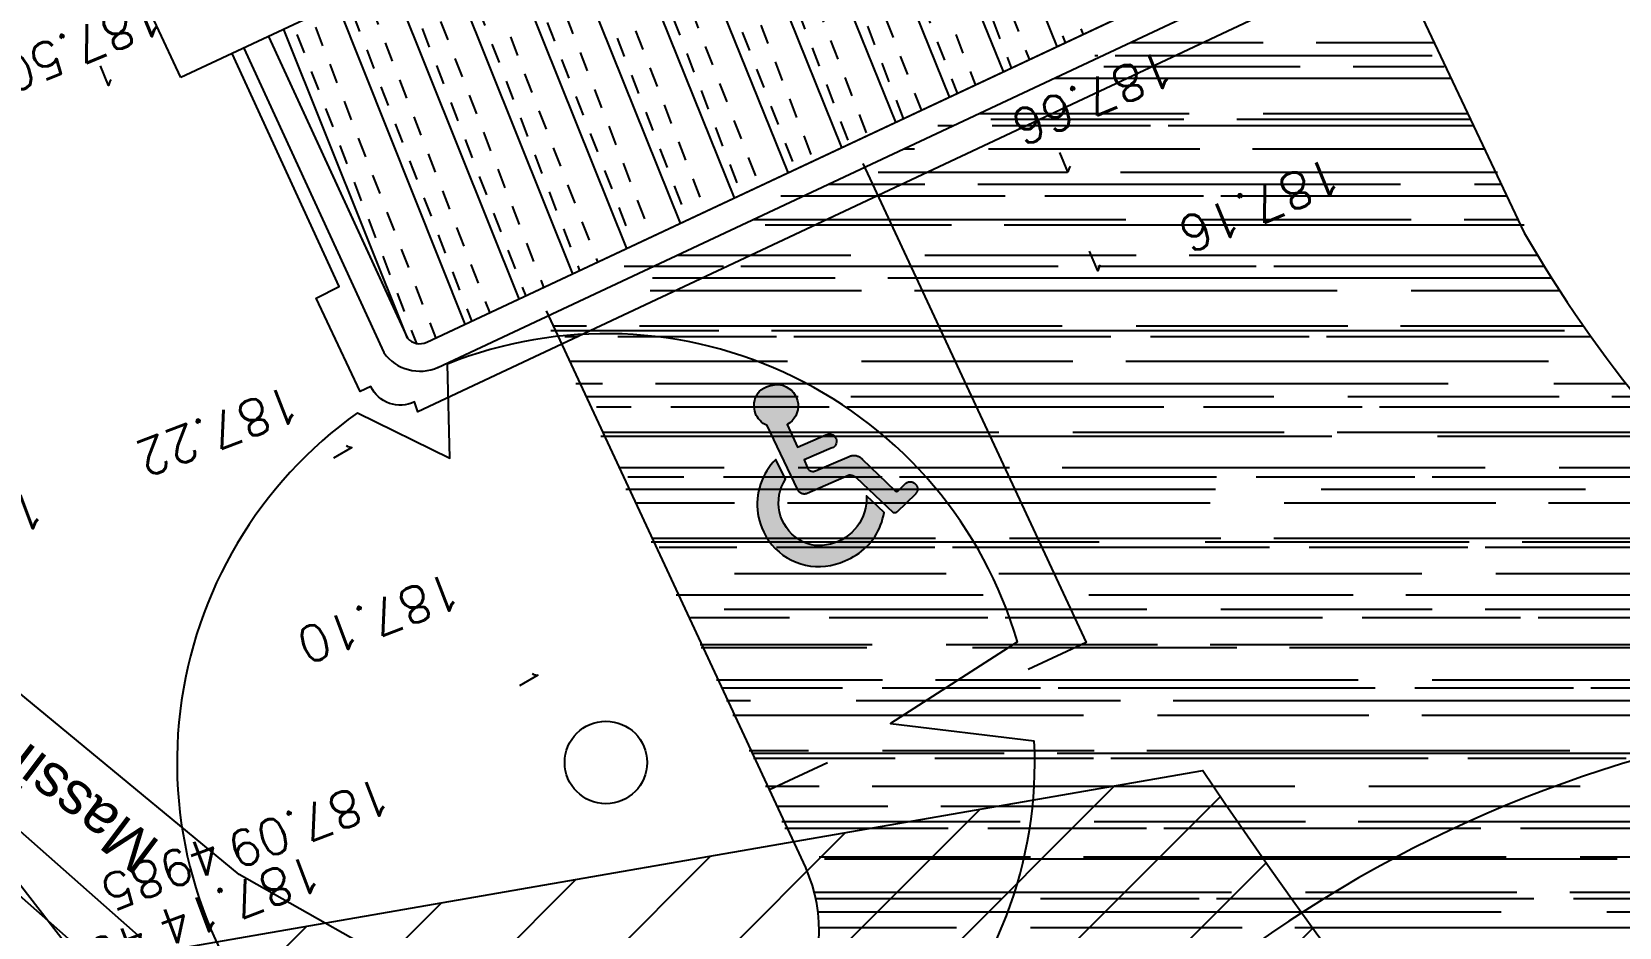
# Model space of a CAD drawing. Header units: centimetres. Extents: x 212517 to 243222, y -357108 to -330212.
# Drawn here: x 230645 to 232147, y -345544 to -344696 of the extents above; entities that cross this region are included whole.
import ezdxf
from ezdxf.enums import TextEntityAlignment as Align
from ezdxf.lldxf.tags import DXFTag

# ---------------------------------------------------------------- set-up
doc = ezdxf.new("R2010")
doc.units = ezdxf.units.CM
doc.layers.get('0').update_dxf_attribs({"color": 252})
for name, color, linetype in [('Fond topo - CLO_MUR', 252, 'Continuous'), ('Fond topo - ESPACE_BOISE', 252, 'Continuous'), ('Fond topo - VEG', 252, 'Continuous'), ('Fond topo - VEG_TXT', 252, 'Continuous'), ('Fond topo - Z', 252, 'Continuous'), ('Fond topo - Z_500', 252, 'Continuous'), ('prlm-VRD', 2, 'Continuous'), ('SA - arbre', 252, 'Continuous'), ('SA - bât D', 252, 'Continuous'), ('SA - bât E', 252, 'Continuous'), ('SA - béton balayé', 252, 'Continuous'), ('SA - EBC', 252, 'Continuous'), ('SA - ECL-réso', 252, 'Eclairage public'), ('SA - limite revêtement', 252, 'Continuous'), ('SA - marquage au sol', 252, 'Continuous'), ('SA - platelage bois', 252, 'Continuous')]:
    doc.layers.add(name, color=color, linetype=linetype)
for name, color, linetype, plot in [('Fond topo - N', 252, 'Continuous', False), ('Fond topo - NCACHE', 252, 'Continuous', False), ('Fond topo - ZCACHE', 252, 'Continuous', False)]:
    doc.layers.add(name, color=color, linetype=linetype, plot=plot)
doc.layers.add('Fond topo - P', color=252, linetype='Continuous', lineweight=50)
doc.layers.add('Fond topo - VOI', color=252, linetype='Continuous', lineweight=25)
doc.styles.add('2000_ARIAL', font='arial.ttf', dxfattribs={"height": 0.400000006})
doc.styles.add('Lignes', font='arial.ttf', dxfattribs={"height": 0.35})
doc.styles.add('SIMPLEX', font='simplex_.ttf', dxfattribs={"height": 1.25})
tags = doc.linetypes.add('CACHE2', pattern=[4.762499928474426, 3.174999952316284, -1.587499976158142]).pattern_tags.tags
tags[6:7] = [DXFTag(74, 4), DXFTag(75, 0), DXFTag(340, '0'), DXFTag(46, 0.0), DXFTag(50, 0.0), DXFTag(44, 0.0), DXFTag(45, 0.0)]
tags[4:5] = [DXFTag(74, 4), DXFTag(75, 0), DXFTag(340, '0'), DXFTag(46, 0.0), DXFTag(50, 0.0), DXFTag(44, 0.0), DXFTag(45, 0.0)]
tags = doc.linetypes.add('Eclairage public', pattern='A,5,-0.25,["ECL",Lignes,S=1,R=0,X=0,Y=-0.18],-1.25', length=6.5).pattern_tags.tags
tags[15:16] = [DXFTag(74, 4), DXFTag(75, 0), DXFTag(340, '0'), DXFTag(46, 0.0), DXFTag(50, 0.0), DXFTag(44, 0.0), DXFTag(45, 0.0)]
tags[4:5] = [DXFTag(74, 4), DXFTag(75, 0), DXFTag(340, '0'), DXFTag(46, 0.0), DXFTag(50, 0.0), DXFTag(44, 0.0), DXFTag(45, 0.0)]
tags = doc.linetypes.add('L1', pattern=[1.0000000298023224, 0.6000000238418579, -0.4000000059604645]).pattern_tags.tags
tags[6:7] = [DXFTag(74, 4), DXFTag(75, 0), DXFTag(340, '0'), DXFTag(46, 0.0), DXFTag(50, 0.0), DXFTag(44, 0.0), DXFTag(45, 0.0)]
tags[4:5] = [DXFTag(74, 4), DXFTag(75, 0), DXFTag(340, '0'), DXFTag(46, 0.0), DXFTag(50, 0.0), DXFTag(44, 0.0), DXFTag(45, 0.0)]
tags = doc.linetypes.add('L8', pattern=[0.22500000894069674, 0.1500000059604645, -0.07500000298023224]).pattern_tags.tags
tags[6:7] = [DXFTag(74, 4), DXFTag(75, 0), DXFTag(340, '0'), DXFTag(46, 0.0), DXFTag(50, 0.0), DXFTag(44, 0.0), DXFTag(45, 0.0)]
tags[4:5] = [DXFTag(74, 4), DXFTag(75, 0), DXFTag(340, '0'), DXFTag(46, 0.0), DXFTag(50, 0.0), DXFTag(44, 0.0), DXFTag(45, 0.0)]

# ---------------------------------------------------------------- blocks, each defined once
blk = doc.blocks.new('Sigle handicapé 0.25x0.30', base_point=(-18.47547557799999, -10.22615519200001))
for points in [[(-18.443091989, -10.149878586), (-18.441148644, -10.14983346700001), (-18.439225973, -10.15011976300001), (-18.437380083, -10.150729119), (-18.435664838, -10.151643756), (-18.43413028999999, -10.15283698200001), (-18.43282121799999, -10.15427397900001), (-18.43177582399999, -10.155912813), (-18.43102461199999, -10.15770566100001), (-18.430589503, -10.159600208), (-18.430483194, -10.161541168), (-18.430708788, -10.163471902), (-18.43125970099999, -10.16533606900001), (-18.432119857, -10.167079273), (-18.433264156, -10.16865064300001), (-18.434659207, -10.170004327), (-18.4362643, -10.171100823), (-18.438032597, -10.171908133), (-18.43991249899999, -10.17240270000001), (-18.44184914699999, -10.172570092), (-18.443786029, -10.172405424), (-18.490113219, -10.172405424), (-18.490113218, -10.18524517), (-18.490150943, -10.18604261200001), (-18.4901197, -10.18684033400001), (-18.490019724, -10.187632382), (-18.48985176, -10.18841284700001), (-18.489617062, -10.189175902), (-18.489317382, -10.189915853), (-18.488954955, -10.190627178), (-18.488532488, -10.19130456800001), (-18.488053132, -10.19194296800001), (-18.487520465, -10.192537613), (-18.48693846299999, -10.19308406500001), (-18.48631146899999, -10.193578247), (-18.485644163, -10.194016469), (-18.484941525, -10.194395461), (-18.484208797, -10.194712396), (-18.48345145, -10.194964907), (-18.482675136, -10.19515111), (-18.48188564699999, -10.195269615), (-18.48108887599999, -10.19531953900001), (-18.480290769, -10.195300508), (-18.42284319, -10.195164053), (-18.421700724, -10.19519628100001), (-18.420562364, -10.195298271), (-18.419432365, -10.19546964200001), (-18.41831495099999, -10.19570975400001), (-18.41721430099999, -10.196017708), (-18.41613453, -10.19639235400001), (-18.415079673, -10.19683229100001), (-18.414053676, -10.197335874), (-18.413060373, -10.19790122000001), (-18.412103479, -10.198526215), (-18.41118656999999, -10.199208524), (-18.410313076, -10.199945595), (-18.40948626, -10.20073467200001), (-18.408709216, -10.201572805), (-18.407984847, -10.20245686200001), (-18.407315862, -10.203383536), (-18.406704762, -10.20434936400001), (-18.40615383199999, -10.20535073400001), (-18.405665131, -10.206383903), (-18.40524048699999, -10.20744500800001), (-18.37754011099999, -10.273216346), (-18.37743287, -10.27345080000001), (-18.37731159, -10.273678309), (-18.377176719, -10.273898034), (-18.37702875499999, -10.27410916300001), (-18.37686824199999, -10.274310918), (-18.37669577499999, -10.27450255400001), (-18.376511989, -10.27468336300001), (-18.37631756299999, -10.274852678), (-18.37611321399999, -10.27500987400001), (-18.375899697, -10.275154372), (-18.37567779899999, -10.27528563700001), (-18.37544834, -10.27540318600001), (-18.375212166, -10.275506584), (-18.374970149, -10.27559544900001), (-18.37472318299999, -10.275669455), (-18.374472179, -10.275728328), (-18.37421806299999, -10.27577184900001), (-18.373961773, -10.27579986000001), (-18.373704255, -10.27581225600001), (-18.373446459, -10.27580899200001), (-18.357754127, -10.26980497000001), (-18.356908813, -10.269521115), (-18.35604289399999, -10.269308243), (-18.35516232, -10.26916781700001), (-18.354273141, -10.26910080100001), (-18.353381467, -10.269107656), (-18.35249342299999, -10.269188336), (-18.351615113, -10.26934228500001), (-18.350752569, -10.26956844600001), (-18.349911719, -10.26986526500001), (-18.34909833999999, -10.27023070200001), (-18.34831802, -10.270662247), (-18.347576121, -10.27115693500001), (-18.34687774099999, -10.27171136700001), (-18.34622767699999, -10.272321733), (-18.345630396, -10.27298384000001), (-18.345090002, -10.273693139), (-18.344610207, -10.274444755), (-18.34419431, -10.27523352600001), (-18.343845166, -10.276054031), (-18.343565175, -10.27690063300001), (-18.343449736, -10.277327618), (-18.34334620799999, -10.277757647), (-18.343254671, -10.27819038700001), (-18.34317519499999, -10.278625503), (-18.343107842, -10.27906266000001), (-18.34305266399999, -10.27950152000001), (-18.343009703, -10.279941744), (-18.342978993, -10.28038299100001), (-18.34296055799999, -10.28082492200001), (-18.342954411, -10.281267195), (-18.34296055799999, -10.281709467), (-18.342978993, -10.28215139800001), (-18.343009703, -10.28259264500001), (-18.343052663, -10.28303286900001), (-18.343107842, -10.283471729), (-18.343175194, -10.28390888600001), (-18.34325467, -10.284344003), (-18.34334620799999, -10.28477674200001), (-18.343449736, -10.28520677100001), (-18.343565175, -10.28563375600001), (-18.344242806, -10.28646005500001), (-18.344481745, -10.286744973), (-18.344726886, -10.28702457300001), (-18.344978111, -10.28729871900001), (-18.34523529999999, -10.287567278), (-18.34549832599999, -10.287830122), (-18.345767065, -10.288087124), (-18.346041385, -10.28833815900001), (-18.34632115499999, -10.288583105), (-18.346606239, -10.288821846), (-18.34689649999999, -10.289054265), (-18.347191798, -10.28928025100001), (-18.347491989, -10.289499694), (-18.34779692999999, -10.28971248800001), (-18.34810647299999, -10.28991853000001), (-18.34842046799999, -10.29011772200001), (-18.34873876299999, -10.29030996600001), (-18.34906120599999, -10.290495171), (-18.34938764, -10.29067324600001), (-18.349717909, -10.29084410600001), (-18.350051851, -10.29100766800001), (-18.387890921, -10.305671362), (-18.388175713, -10.30577204100001), (-18.38846601299999, -10.305855519), (-18.388760783, -10.305921497), (-18.38905897, -10.305969738), (-18.389359507, -10.306000072), (-18.38966131999999, -10.306012388), (-18.389963329, -10.306006643), (-18.390264455, -10.30598285800001), (-18.39056362099999, -10.305941117), (-18.39085975699999, -10.30588157000001), (-18.391151805, -10.30580443000001), (-18.39143872099999, -10.305709972), (-18.391719477, -10.305598535), (-18.391993072, -10.305470517), (-18.392258525, -10.305326374), (-18.392514889, -10.30516662400001), (-18.392761247, -10.304991837), (-18.392996717, -10.304802638), (-18.39322045799999, -10.30459970300001), (-18.39343167099999, -10.304383759), (-18.425418395, -10.23110920900001), (-18.425684779, -10.230531782), (-18.42597476299999, -10.229965838), (-18.42628785099999, -10.229412341), (-18.426623512, -10.22887223500001), (-18.42698117199999, -10.228346438), (-18.427360224, -10.227835848), (-18.427760021, -10.22734133200001), (-18.42817988299999, -10.22686373500001), (-18.428619093, -10.22640386900001), (-18.429076905, -10.225962517), (-18.42955253899999, -10.225540432), (-18.430045183, -10.225138332), (-18.430553999, -10.22475690200001), (-18.43107812099999, -10.22439679200001), (-18.431616656, -10.224058615), (-18.432168686, -10.22374294800001), (-18.43273326999999, -10.22345032700001), (-18.433309449, -10.223181252), (-18.433896239, -10.22293618), (-18.434492642, -10.22271553), (-18.50640605499999, -10.22316924200001), (-18.50734415099999, -10.223136209), (-18.508276277, -10.223025503), (-18.509196013, -10.22283788600001), (-18.510097025, -10.22257465200001), (-18.51097310699999, -10.222237612), (-18.511818224, -10.22182908900001), (-18.51262655599999, -10.221351896), (-18.51339253699999, -10.22080931900001), (-18.514110888, -10.220205097), (-18.51477666499999, -10.21954338900001), (-18.51538527899999, -10.218828754), (-18.51593254099999, -10.21806611400001), (-18.51641468, -10.21726072200001), (-18.516828376, -10.216418125), (-18.517170779, -10.215544126), (-18.517439532, -10.214644744), (-18.517632782, -10.21372617500001), (-18.5177492, -10.21279474500001), (-18.517787983, -10.21185687000001), (-18.51774886399999, -10.210919008), (-18.522616517, -10.09970416500001), (-18.524814959, -10.097115203), (-18.52674527599999, -10.09432061000001), (-18.52838836199999, -10.09134804600001), (-18.529727956, -10.08822693100001), (-18.53075079799999, -10.08498815600001), (-18.531446767, -10.081663776), (-18.531808972, -10.078286695), (-18.531833829, -10.07489033600001), (-18.531521093, -10.071508315), (-18.530873858, -10.06817410500001), (-18.52989853, -10.06492070600001), (-18.528604763, -10.061780317), (-18.527005362, -10.058784022), (-18.525116156, -10.055961475), (-18.522955844, -10.053340612), (-18.520545807, -10.050947373), (-18.51790989799999, -10.048805445), (-18.515074206, -10.046936027), (-18.512066798, -10.045357622), (-18.508917437, -10.04408585200001), (-18.50805578, -10.04393007600001), (-18.50719134199999, -10.04379055000001), (-18.506324431, -10.043667322), (-18.505455354, -10.04356043700001), (-18.504584419, -10.043469931), (-18.50371193499999, -10.043395836), (-18.50283821, -10.04333818000001), (-18.50196355399999, -10.043296983), (-18.501088278, -10.043272258), (-18.500212692, -10.04326401600001), (-18.49933710599999, -10.043272258), (-18.49846183, -10.043296983), (-18.497587174, -10.04333818000001), (-18.49671344899999, -10.043395836), (-18.49584096499999, -10.043469931), (-18.49497003, -10.04356043700001), (-18.49410095299999, -10.043667322), (-18.493234042, -10.04379055000001), (-18.492369604, -10.04393007600001), (-18.491507947, -10.04408585100001), (-18.486757852, -10.04508852500001), (-18.48220303999999, -10.046768535), (-18.477939543, -10.049090464), (-18.47405725399999, -10.052005353), (-18.470638026, -10.05545174800001), (-18.46775395, -10.059356983), (-18.46546583399999, -10.06363872), (-18.463821921, -10.06820668500001), (-18.46285687099999, -10.07296456600001), (-18.46259102999999, -10.077812048), (-18.463030004, -10.082646927), (-18.464164538, -10.087367265), (-18.46597071, -10.091873537), (-18.468410441, -10.096070735), (-18.47143229, -10.099870364), (-18.47497254499999, -10.103192314), (-18.478956563, -10.10596654300001), (-18.483300346, -10.108134562), (-18.487912309, -10.10965065800001), (-18.492695214, -10.11048286800001), (-18.491723812, -10.149878586)], [(-18.52814955899999, -10.303010461), (-18.52237737399999, -10.305800385), (-18.516389383, -10.30809075000001), (-18.51022873, -10.30986505200001), (-18.50393980099999, -10.311110509), (-18.49756790599999, -10.31181814700001), (-18.49115895399999, -10.311982868), (-18.48475912, -10.31160348500001), (-18.478414515, -10.310682732), (-18.47217085099999, -10.30922724200001), (-18.46607311099999, -10.30724750100001), (-18.46016522999999, -10.30475777400001), (-18.454489773, -10.301775999), (-18.44908763, -10.298323659), (-18.44399772399999, -10.29442562700001), (-18.439256725, -10.290109989), (-18.434898794, -10.28540783700001), (-18.430955327, -10.28035305100001), (-18.42745473599999, -10.274982049), (-18.42442224399999, -10.269333528), (-18.42187969799999, -10.263448185), (-18.406884967, -10.298394422), (-18.409740721, -10.30265889500001), (-18.412815131, -10.30676852400001), (-18.41609981999999, -10.31071210900001), (-18.419585836, -10.314478904), (-18.42326367899999, -10.31805864200001), (-18.427123325, -10.32144156700001), (-18.43115425599999, -10.32461845900001), (-18.43534548499999, -10.327580662), (-18.43968559099999, -10.330320101), (-18.444162746, -10.332829312), (-18.44876474699999, -10.335101455), (-18.453479053, -10.33713033800001), (-18.458292816, -10.33891043200001), (-18.46319291699999, -10.34043688600001), (-18.468166002, -10.341705539), (-18.473198516, -10.34271293500001), (-18.478276746, -10.34345632600001), (-18.483386851, -10.34393368900001), (-18.488514905, -10.34414372100001), (-18.493646932, -10.344085851), (-18.501546936, -10.34403281900001), (-18.509416224, -10.34333482700001), (-18.517202228, -10.34199653600001), (-18.524852937, -10.340026886), (-18.532317246, -10.337439034), (-18.53954529199999, -10.33425026800001), (-18.54648879099999, -10.330481887), (-18.553101362, -10.326159066), (-18.559338832, -10.32131068000001), (-18.565159535, -10.31596911700001), (-18.57052458899999, -10.31017005800001), (-18.57539815399999, -10.30395224200001), (-18.579747675, -10.297357203), (-18.583544098, -10.290428996), (-18.586762063, -10.283213902), (-18.58938007299999, -10.275760117), (-18.591380639, -10.268117434), (-18.592750399, -10.260336904), (-18.59348020299999, -10.252470503), (-18.593565174, -10.24457077800001), (-18.59326817399999, -10.23875270800001), (-18.59263092299999, -10.23296202100001), (-18.591655608, -10.22721859900001), (-18.590345578, -10.22154215900001), (-18.58870533099999, -10.215952192), (-18.586740498, -10.210467889), (-18.58445782499999, -10.20510808100001), (-18.581865149, -10.19989116800001), (-18.57897137299999, -10.194835063), (-18.57578643, -10.189957124), (-18.572321256, -10.1852741), (-18.568587749, -10.18080206800001), (-18.56459872599999, -10.176556383), (-18.56036788399999, -10.172551622), (-18.55590974699999, -10.16880153300001), (-18.55123962299999, -10.165318993), (-18.546373545, -10.162115959), (-18.54132822099999, -10.159203426), (-18.536120972, -10.15659139500001), (-18.530769677, -10.154288835), (-18.529071458, -10.188862199), (-18.534467411, -10.19290722800001), (-18.539439489, -10.19746321400001), (-18.54393950599999, -10.20248600400001), (-18.54792385, -10.20792692000001), (-18.55135390899999, -10.21373323200001), (-18.554196439, -10.21984867100001), (-18.556423894, -10.22621396800001), (-18.558014687, -10.23276743700001), (-18.5589534, -10.23944556400001), (-18.559230936, -10.24618363100001), (-18.558844605, -10.252916336), (-18.557798152, -10.25957843), (-18.556101718, -10.26610535), (-18.553771744, -10.27243384000001), (-18.55083081, -10.27850256900001), (-18.547307418, -10.284252724), (-18.543235714, -10.289628576), (-18.538655158, -10.294578028), (-18.53361014199999, -10.299053113)]]:
    blk.add_hatch(color=250).paths.add_polyline_path(points)
at = {"flags": 128}
blk.add_lwpolyline([(-18.441148644, -10.14983346700001), (-18.439225973, -10.15011976300001), (-18.437380083, -10.150729119), (-18.435664838, -10.151643756), (-18.43413028999999, -10.15283698200001), (-18.43282121799999, -10.15427397900001), (-18.43177582399999, -10.155912813), (-18.43102461199999, -10.15770566100001), (-18.430589503, -10.159600208), (-18.430483194, -10.161541168), (-18.430708788, -10.163471902), (-18.43125970099999, -10.16533606900001), (-18.432119857, -10.167079273), (-18.433264156, -10.16865064300001), (-18.434659207, -10.170004327), (-18.4362643, -10.171100823), (-18.438032597, -10.171908133), (-18.43991249899999, -10.17240270000001), (-18.44184914699999, -10.172570092), (-18.443786029, -10.172405424), (-18.490113219, -10.172405424), (-18.490113218, -10.18524517), (-18.490150943, -10.18604261200001), (-18.4901197, -10.18684033400001), (-18.490019724, -10.187632382), (-18.48985176, -10.18841284700001), (-18.489617062, -10.189175902), (-18.489317382, -10.189915853), (-18.488954955, -10.190627178), (-18.488532488, -10.19130456800001), (-18.488053132, -10.19194296800001), (-18.487520465, -10.192537613), (-18.48693846299999, -10.19308406500001), (-18.48631146899999, -10.193578247), (-18.485644163, -10.194016469), (-18.484941525, -10.194395461), (-18.484208797, -10.194712396), (-18.48345145, -10.194964907), (-18.482675136, -10.19515111), (-18.48188564699999, -10.195269615), (-18.48108887599999, -10.19531953900001), (-18.480290769, -10.195300508), (-18.42284319, -10.195164053), (-18.421700724, -10.19519628100001), (-18.420562364, -10.195298271), (-18.419432365, -10.19546964200001), (-18.41831495099999, -10.19570975400001), (-18.41721430099999, -10.196017708), (-18.41613453, -10.19639235400001), (-18.415079673, -10.19683229100001), (-18.414053676, -10.197335874), (-18.413060373, -10.19790122000001), (-18.412103479, -10.198526215), (-18.41118656999999, -10.199208524), (-18.410313076, -10.199945595), (-18.40948626, -10.20073467200001), (-18.408709216, -10.201572805), (-18.407984847, -10.20245686200001), (-18.407315862, -10.203383536), (-18.406704762, -10.20434936400001), (-18.40615383199999, -10.20535073400001), (-18.405665131, -10.206383903), (-18.40524048699999, -10.20744500800001), (-18.37754011099999, -10.273216346), (-18.37743287, -10.27345080000001), (-18.37731159, -10.273678309), (-18.377176719, -10.273898034), (-18.37702875499999, -10.27410916300001), (-18.37686824199999, -10.274310918), (-18.37669577499999, -10.27450255400001), (-18.376511989, -10.27468336300001), (-18.37631756299999, -10.274852678), (-18.37611321399999, -10.27500987400001), (-18.375899697, -10.275154372), (-18.37567779899999, -10.27528563700001), (-18.37544834, -10.27540318600001), (-18.375212166, -10.275506584), (-18.374970149, -10.27559544900001), (-18.37472318299999, -10.275669455), (-18.374472179, -10.275728328), (-18.37421806299999, -10.27577184900001), (-18.373961773, -10.27579986000001), (-18.373704255, -10.27581225600001), (-18.373446459, -10.27580899200001), (-18.357754127, -10.26980497000001), (-18.356908813, -10.269521115), (-18.35604289399999, -10.269308243), (-18.35516232, -10.26916781700001), (-18.354273141, -10.26910080100001), (-18.353381467, -10.269107656), (-18.35249342299999, -10.269188336), (-18.351615113, -10.26934228500001), (-18.350752569, -10.26956844600001), (-18.349911719, -10.26986526500001), (-18.34909833999999, -10.27023070200001), (-18.34831802, -10.270662247), (-18.347576121, -10.27115693500001), (-18.34687774099999, -10.27171136700001), (-18.34622767699999, -10.272321733), (-18.345630396, -10.27298384000001), (-18.345090002, -10.273693139), (-18.344610207, -10.274444755), (-18.34419431, -10.27523352600001), (-18.343845166, -10.276054031), (-18.343565175, -10.27690063300001), (-18.343449736, -10.277327618), (-18.34334620799999, -10.277757647), (-18.343254671, -10.27819038700001), (-18.34317519499999, -10.278625503), (-18.343107842, -10.27906266000001), (-18.34305266399999, -10.27950152000001), (-18.343009703, -10.279941744), (-18.342978993, -10.28038299100001), (-18.34296055799999, -10.28082492200001), (-18.342954411, -10.281267195), (-18.34296055799999, -10.281709467), (-18.342978993, -10.28215139800001), (-18.343009703, -10.28259264500001), (-18.343052663, -10.28303286900001), (-18.343107842, -10.283471729), (-18.343175194, -10.28390888600001), (-18.34325467, -10.284344003), (-18.34334620799999, -10.28477674200001), (-18.343449736, -10.28520677100001), (-18.343565175, -10.28563375600001), (-18.344242806, -10.28646005500001), (-18.344481745, -10.286744973), (-18.344726886, -10.28702457300001), (-18.344978111, -10.28729871900001), (-18.34523529999999, -10.287567278), (-18.34549832599999, -10.287830122), (-18.345767065, -10.288087124), (-18.346041385, -10.28833815900001), (-18.34632115499999, -10.288583105), (-18.346606239, -10.288821846), (-18.34689649999999, -10.289054265), (-18.347191798, -10.28928025100001), (-18.347491989, -10.289499694), (-18.34779692999999, -10.28971248800001), (-18.34810647299999, -10.28991853000001), (-18.34842046799999, -10.29011772200001), (-18.34873876299999, -10.29030996600001), (-18.34906120599999, -10.290495171), (-18.34938764, -10.29067324600001), (-18.349717909, -10.29084410600001), (-18.350051851, -10.29100766800001), (-18.387890921, -10.305671362), (-18.388175713, -10.30577204100001), (-18.38846601299999, -10.305855519), (-18.388760783, -10.305921497), (-18.38905897, -10.305969738), (-18.389359507, -10.306000072), (-18.38966131999999, -10.306012388), (-18.389963329, -10.306006643), (-18.390264455, -10.30598285800001), (-18.39056362099999, -10.305941117), (-18.39085975699999, -10.30588157000001), (-18.391151805, -10.30580443000001), (-18.39143872099999, -10.305709972), (-18.391719477, -10.305598535), (-18.391993072, -10.305470517), (-18.392258525, -10.305326374), (-18.392514889, -10.30516662400001), (-18.392761247, -10.304991837), (-18.392996717, -10.304802638), (-18.39322045799999, -10.30459970300001), (-18.39343167099999, -10.304383759), (-18.425418395, -10.23110920900001), (-18.425684779, -10.230531782), (-18.42597476299999, -10.229965838), (-18.42628785099999, -10.229412341), (-18.426623512, -10.22887223500001), (-18.42698117199999, -10.228346438), (-18.427360224, -10.227835848), (-18.427760021, -10.22734133200001), (-18.42817988299999, -10.22686373500001), (-18.428619093, -10.22640386900001), (-18.429076905, -10.225962517), (-18.42955253899999, -10.225540432), (-18.430045183, -10.225138332), (-18.430553999, -10.22475690200001), (-18.43107812099999, -10.22439679200001), (-18.431616656, -10.224058615), (-18.432168686, -10.22374294800001), (-18.43273326999999, -10.22345032700001), (-18.433309449, -10.223181252), (-18.433896239, -10.22293618), (-18.434492642, -10.22271553), (-18.50640605499999, -10.22316924200001), (-18.50734415099999, -10.223136209), (-18.508276277, -10.223025503), (-18.509196013, -10.22283788600001), (-18.510097025, -10.22257465200001), (-18.51097310699999, -10.222237612), (-18.511818224, -10.22182908900001), (-18.51262655599999, -10.221351896), (-18.51339253699999, -10.22080931900001), (-18.514110888, -10.220205097), (-18.51477666499999, -10.21954338900001), (-18.51538527899999, -10.218828754), (-18.51593254099999, -10.21806611400001), (-18.51641468, -10.21726072200001), (-18.516828376, -10.216418125), (-18.517170779, -10.215544126), (-18.517439532, -10.214644744), (-18.517632782, -10.21372617500001), (-18.5177492, -10.21279474500001), (-18.517787983, -10.21185687000001), (-18.51774886399999, -10.210919008), (-18.522616517, -10.09970416500001), (-18.524814959, -10.097115203), (-18.52674527599999, -10.09432061000001), (-18.52838836199999, -10.09134804600001), (-18.529727956, -10.08822693100001), (-18.53075079799999, -10.08498815600001), (-18.531446767, -10.081663776), (-18.531808972, -10.078286695), (-18.531833829, -10.07489033600001), (-18.531521093, -10.071508315), (-18.530873858, -10.06817410500001), (-18.52989853, -10.06492070600001), (-18.528604763, -10.061780317), (-18.527005362, -10.058784022), (-18.525116156, -10.055961475), (-18.522955844, -10.053340612), (-18.520545807, -10.050947373), (-18.51790989799999, -10.048805445), (-18.515074206, -10.046936027), (-18.512066798, -10.045357622), (-18.508917437, -10.04408585200001), (-18.50805578, -10.04393007600001), (-18.50719134199999, -10.04379055000001), (-18.506324431, -10.043667322), (-18.505455354, -10.04356043700001), (-18.504584419, -10.043469931), (-18.50371193499999, -10.043395836), (-18.50283821, -10.04333818000001), (-18.50196355399999, -10.043296983), (-18.501088278, -10.043272258), (-18.500212692, -10.04326401600001), (-18.49933710599999, -10.043272258), (-18.49846183, -10.043296983), (-18.497587174, -10.04333818000001), (-18.49671344899999, -10.043395836), (-18.49584096499999, -10.043469931), (-18.49497003, -10.04356043700001), (-18.49410095299999, -10.043667322), (-18.493234042, -10.04379055000001), (-18.492369604, -10.04393007600001), (-18.491507947, -10.04408585100001), (-18.486757852, -10.04508852500001), (-18.48220303999999, -10.046768535), (-18.477939543, -10.049090464), (-18.47405725399999, -10.052005353), (-18.470638026, -10.05545174800001), (-18.46775395, -10.059356983), (-18.46546583399999, -10.06363872), (-18.463821921, -10.06820668500001), (-18.46285687099999, -10.07296456600001), (-18.46259102999999, -10.077812048), (-18.463030004, -10.082646927), (-18.464164538, -10.087367265), (-18.46597071, -10.091873537), (-18.468410441, -10.096070735), (-18.47143229, -10.099870364), (-18.47497254499999, -10.103192314), (-18.478956563, -10.10596654300001), (-18.483300346, -10.108134562), (-18.487912309, -10.10965065800001), (-18.492695214, -10.11048286800001), (-18.491723812, -10.149878586), (-18.443091989, -10.149878586)], close=True, dxfattribs=at)
at = {"elevation": 1e-09, "flags": 128}
blk.add_lwpolyline([(-18.53361014199999, -10.299053113), (-18.538655158, -10.294578028), (-18.543235714, -10.289628576), (-18.547307418, -10.284252724), (-18.55083081, -10.27850256900001), (-18.553771744, -10.27243384000001), (-18.556101718, -10.26610535), (-18.557798152, -10.25957843), (-18.558844605, -10.252916336), (-18.559230936, -10.24618363100001), (-18.5589534, -10.23944556400001), (-18.558014687, -10.23276743700001), (-18.556423894, -10.22621396800001), (-18.554196439, -10.21984867100001), (-18.55135390899999, -10.21373323200001), (-18.54792385, -10.20792692000001), (-18.54393950599999, -10.20248600400001), (-18.539439489, -10.19746321400001), (-18.534467411, -10.19290722800001), (-18.529071458, -10.188862199), (-18.530769677, -10.154288835), (-18.536120972, -10.15659139500001), (-18.54132822099999, -10.159203426), (-18.546373545, -10.162115959), (-18.55123962299999, -10.165318993), (-18.55590974699999, -10.16880153300001), (-18.56036788399999, -10.172551622), (-18.56459872599999, -10.176556383), (-18.568587749, -10.18080206800001), (-18.572321256, -10.1852741), (-18.57578643, -10.189957124), (-18.57897137299999, -10.194835063), (-18.581865149, -10.19989116800001), (-18.58445782499999, -10.20510808100001), (-18.586740498, -10.210467889), (-18.58870533099999, -10.215952192), (-18.590345578, -10.22154215900001), (-18.591655608, -10.22721859900001), (-18.59263092299999, -10.23296202100001), (-18.59326817399999, -10.23875270800001), (-18.593565174, -10.24457077800001), (-18.59348020299999, -10.252470503), (-18.592750399, -10.260336904), (-18.591380639, -10.268117434), (-18.58938007299999, -10.275760117), (-18.586762063, -10.283213902), (-18.583544098, -10.290428996), (-18.579747675, -10.297357203), (-18.57539815399999, -10.30395224200001), (-18.57052458899999, -10.31017005800001), (-18.565159535, -10.31596911700001), (-18.559338832, -10.32131068000001), (-18.553101362, -10.326159066), (-18.54648879099999, -10.330481887), (-18.53954529199999, -10.33425026800001), (-18.532317246, -10.337439034), (-18.524852937, -10.340026886), (-18.517202228, -10.34199653600001), (-18.509416224, -10.34333482700001), (-18.501546936, -10.34403281900001), (-18.493646932, -10.344085851), (-18.488514905, -10.34414372100001), (-18.483386851, -10.34393368900001), (-18.478276746, -10.34345632600001), (-18.473198516, -10.34271293500001), (-18.468166002, -10.341705539), (-18.46319291699999, -10.34043688600001), (-18.458292816, -10.33891043200001), (-18.453479053, -10.33713033800001), (-18.44876474699999, -10.335101455), (-18.444162746, -10.332829312), (-18.43968559099999, -10.330320101), (-18.43534548499999, -10.327580662), (-18.43115425599999, -10.32461845900001), (-18.427123325, -10.32144156700001), (-18.42326367899999, -10.31805864200001), (-18.419585836, -10.314478904), (-18.41609981999999, -10.31071210900001), (-18.412815131, -10.30676852400001), (-18.409740721, -10.30265889500001), (-18.406884967, -10.298394422), (-18.42187969799999, -10.263448185), (-18.42442224399999, -10.269333528), (-18.42745473599999, -10.274982049), (-18.430955327, -10.28035305100001), (-18.434898794, -10.28540783700001), (-18.439256725, -10.290109989), (-18.44399772399999, -10.29442562700001), (-18.44908763, -10.298323659), (-18.454489773, -10.301775999), (-18.46016522999999, -10.30475777400001), (-18.46607311099999, -10.30724750100001), (-18.47217085099999, -10.30922724200001), (-18.478414515, -10.310682732), (-18.48475912, -10.31160348500001), (-18.49115895399999, -10.311982868), (-18.49756790599999, -10.31181814700001), (-18.50393980099999, -10.311110509), (-18.51022873, -10.30986505200001), (-18.516389383, -10.30809075000001), (-18.52237737399999, -10.305800385), (-18.52814955899999, -10.303010461)], close=True, dxfattribs=at)
blk = doc.blocks.new('PTOPO')
at = {"layer": 'Fond topo - NCACHE', "style": 'SIMPLEX'}
blk.add_attdef('MAT', text='', height=0.34, dxfattribs=at).set_placement((0.09999999986030161, -0.09999999962747097), align=Align.TOP_LEFT)
at = {"layer": 'Fond topo - ZCACHE', "style": 'SIMPLEX'}
blk.add_attdef('ALT', (0.09999999986030161, 0.09999999962747097), '', height=0.34, dxfattribs=at)
blk = doc.blocks.new('VEG12')
at = {"ltscale": 2}
for p, q in [((0.01815258799999997, 0.057406781), (0.100441039, 0.47293725)), ((0.05749608, 0.253444298), (0.145517598, 0.414706841)), ((0.037902722, 0.15845596), (-0.06593155700000003, 0.344147082)), ((-0.158788295, 0.086017079), (-0.245985314, 0.284587218)), ((0.04981112299999996, 0.033821695), (0.391570728, 0.285894318)), ((0.143890955, 0.107467204), (0.230033352, 0.253971609)), ((0.2917471699999999, 0.208620217), (0.392372872, 0.233301274)), ((-0.05229389700000003, 0.02983962500000001), (-0.383643778, 0.204631851)), ((-0.25001839, 0.135126714), (-0.3755999820000001, 0.091127132)), ((0.122915307, -0.02992704099999999), (0.317230371, 0.05540147100000001)), ((0.057557527, -0.01766878999999999), (0.411943876, -0.08413611500000001)), ((-0.05265807700000003, -0.029192154), (-0.412380265, -0.256628677)), ((-0.09359106700000003, -0.049762263), (-0.2956446150000001, -0.04653133200000001)), ((0.184132294, -0.04763066399999999), (0.323120213, -0.192805613)), ((0.01825986499999999, -0.057372749), (0.107637982, -0.4128258760000001)), ((0.02259491799999996, -0.07955337300000001), (0.001649748999999978, -0.36183712)), ((-0.151821475, -0.09483882200000002), (-0.2999525240000001, -0.315936062)), ((0.05371548199999998, -0.188497704), (0.197263789, -0.356749422))]:
    blk.add_line(p, q, dxfattribs=at)
for start, end in [(90, 103.8461539085843), (62.30769199853572, 76.15384597947835), (117.6923078993823, 131.5384619204946), (34.61538499867542, 48.46153799321151), (145.3846149358338, 159.2307690506909), (6.923076979206323, 20.76923090842763), (173.0769230068974, 186.9230769931026), (339.2307689837768, 353.0769230207937), (200.7692310571047, 214.6153850641662), (311.5384620067885, 325.3846150013246), (228.4615380795054, 242.3076921006177), (283.8461540205217, 297.6923080014643), (256.1538460914157, 270)]:
    blk.add_arc((0, 0), 0.496982058, start, end, dxfattribs=at)
blk = doc.blocks.new('A$C1F970F0F')
at = {"layer": 'SA - béton balayé'}
h = blk.add_hatch(dxfattribs=at)
h.set_pattern_fill('BETON_BALAYE', color=256, scale=49.99999999999999, angle=-10.72360141139323, style=0, pattern_type=2)
h.set_pattern_definition([(349.2763985886067, (-277130161.1279894, -473864756.7787022), (117.3825536141096, 28.65896207176165), [749.9999999999999, -99.99999999999999, 250, -49.99999999999999]), (349.2763985886067, (-277130091.1375459, -473864744.5890418), (-36.75306622226226, 74.64222748057564), [150, -16.5, 299.9999999999999, -37.49999999999999]), (349.2763985886067, (-277130128.6565508, -473864719.6726964), (261.6928111209335, -15.46358973923611), [399.9999999999999, -69.99999999999999, 200, -49.99999999999999])])
edge = h.paths.add_edge_path()
edge.add_line((4573.130290087724, 3163.502218191653), (4572.587388874553, 3138.551197714189))
edge.add_line((4572.587388874553, 3138.551197714189), (4335.959790310385, 3161.627618007976))
edge.add_line((4335.959790310386, 3161.627618007976), (4101.711702543556, 3216.883656783785))
edge.add_line((4101.711702543555, 3216.883656783785), (3794.121073818753, 3350.614405995801))
edge.add_line((3794.121073818752, 3350.614405995801), (3488.001073872328, 3650.057357819608))
edge.add_line((3488.001073872328, 3650.057357819608), (3439.443776489608, 3561.741255544226))
edge.add_line((3439.443776489609, 3561.741255544226), (3263.06660252163, 3715.505841009586))
edge.add_line((3263.06660252163, 3715.505841009587), (3382.031087821121, 3851.965219138008))
edge.add_arc((3273.82032922416, 3950.53184195427), 146.372632037321, 317.6703507273745, 373.4087672985062)
edge.add_line((3416.202902650932, 3984.475180091787), (3274.535089319977, 4543.10055028774))
edge.add_line((3274.535089319977, 4543.100550287741), (4114.862525458211, 4759.238307391579))
edge.add_line((4114.862525458211, 4759.238307391578), (4195.880464718542, 4448.19375310233))
edge.add_arc((5350.090997825002, 4851.219383762675), 1222.551272422988, 199.2481093145573, 237.5753866648528)
edge.add_line((4694.571897263747, 3819.266709212514), (4745.451040933751, 3782.601481191716))
edge.add_line((4745.451040933751, 3782.601481191716), (4573.130290087724, 3163.502218191653))
at = {"layer": 'SA - EBC'}
h = blk.add_hatch(dxfattribs=at)
h.set_pattern_fill('_USER', color=256, scale=74.99999999999999, angle=-325.7236014113932, style=0, pattern_type=0)
h.set_pattern_definition([(34.27639858860678, (-277130161.1279894, -473864756.7787022), (-42.238928459823, 61.97477650275113), [])])
edge = h.paths.add_edge_path()
edge.add_line((5801.470568619522, -3162.013069131843), (4083.559282644929, -3271.123614088357))
edge.add_line((4083.559282644929, -3271.123614088356), (4014.481307725509, -3717.332461968055))
edge.add_line((4014.48130772551, -3717.332461968055), (3135.517961824245, -3810.19300101904))
edge.add_line((3135.517961824245, -3810.19300101904), (2274.245008604417, -3693.648081323564))
edge.add_line((2274.245008604417, -3693.648081323564), (1554.636776175834, -3420.099318784944))
edge.add_arc((2508.775769578408, -2315.674454232369), 1459.498372788833, 157.1868533427094, 229.1754823893534, ccw=False)
edge.add_arc((1966.013830892235, -2087.371785851423), 870.6752834691503, 94.3015183869224, 157.1868533106914, ccw=False)
edge.add_line((1900.708697991695, -1219.149067345796), (2859.239020416566, -1223.495634912559))
edge.add_arc((3100.860739749298, 1265.329539486049), 2500.526305395239, 264.4549516394795, 302.9422754293212)
edge.add_arc((4209.331858878893, -445.3369775435177), 462.1229708170858, 302.9422754305585, 376.8336969250394)
edge.add_arc((2214.122706379954, -1049.006753214115), 2546.655714682971, 16.8336969158998, 38.14703645440247)
edge.add_arc((3041.32627014761, -399.2990096244524), 1494.806919462396, 38.14703657403813, 72.97328584086019)
edge.add_line((3479.031970107599, 1029.988031775616), (2182.437305702805, 1414.38613606858))
edge.add_line((2182.437305702805, 1414.38613606858), (1056.590900019184, 1822.819186472099))
edge.add_arc((1766.412018482452, 3779.442320525911), 2081.398594438606, 212.7495497786225, 250.0603089288685, ccw=False)
edge.add_line((15.86575126143373, 2653.472571668582), (-104.0907319930869, 3091.26353710603))
edge.add_line((-104.0907319930869, 3091.26353710603), (-169.6986146466322, 3639.54836895815))
edge.add_line((-169.6986146466322, 3639.548368958149), (-35.58090533515337, 6158.014854826562))
edge.add_arc((-194.3533792400212, 7143.826589584332), 998.5156357593988, 279.1493507374978, 373.962283499627)
edge.add_arc((2392.201579171132, 7786.918955579627), 1666.786287877102, 172.6269749467245, 193.9622835974407, ccw=False)
edge.add_arc((-45.50651600643437, 8102.354993671941), 791.2455775503726, -7.373025019439765, 16.43829965925021)
edge.add_line((713.3969204091394, 8326.263765657093), (486.7428317772967, 9142.81155059313))
edge.add_line((486.7428317772967, 9142.811550593131), (1338.845530021721, 9564.23852196786))
edge.add_line((1338.845530021721, 9564.23852196786), (1632.623584095551, 8945.24637913095))
edge.add_line((1632.623584095551, 8945.246379130947), (1394.029444699765, 8829.874494032001))
edge.add_line((1394.029444699765, 8829.874494032001), (1731.997733793977, 8131.230781666551))
edge.add_arc((1233.216649704336, 7889.945865525577), 554.0766919865823, -19.640967550384175, 25.815335324856676, ccw=False)
edge.add_line((1755.055695752756, 7703.706797235046), (1558.214479468655, 6807.520788570679))
edge.add_line((1558.214479468655, 6807.52078857068), (1570.021725572625, 6609.158708993335))
edge.add_line((1570.021725572625, 6609.158708993335), (1852.913141606868, 5734.125706863067))
edge.add_line((1852.913141606869, 5734.125706863067), (2726.748207475315, 4020.986816292172))
edge.add_line((2726.748207475315, 4020.986816292172), (3802.352916265851, 4004.947770972833))
edge.add_arc((8355.58168857983, 5950.706307988518), 4951.552134169374, 203.138762427905, 230.8301436200186)
edge.add_arc((13583.66465597079, 12367.85935474512), 13228.79229856088, 230.8301435441083, 233.1638398044412)
edge.add_line((5652.622255943647, 1780.153648245416), (4998.697813068342, 1820.441475819727))
edge.add_line((4998.697813068342, 1820.441475819727), (4863.841220233488, 767.0816613875431))
edge.add_line((4863.841220233488, 767.0816613875434), (5595.355488733695, 631.185878681516))
edge.add_line((5595.355488733695, 631.1858786815158), (5852.747939948536, -2020.707044821664))
edge.add_line((5852.747939948536, -2020.707044821665), (5881.394298709887, -2966.563612924887))
edge.add_line((5881.394298709887, -2966.563612924887), (5801.470568619523, -3162.013069131842))
at = {"layer": 'SA - platelage bois'}
h = blk.add_hatch(dxfattribs=at)
h.set_pattern_fill('PASSERELLE', color=256, scale=150, angle=-79.57359988551433, style=0, pattern_type=2)
h.set_pattern_definition([(280.4264001144857, (-277130161.1279894, -473864756.7787022), (55.32121061969438, 10.17969329456503), []), (280.4264001144857, (-277130142.6875859, -473864753.3854711), (55.32121061969438, 10.17969329456503), [18.75, -18.75]), (280.4264001144857, (-277130124.2471823, -473864749.99224), (55.32121061969438, 10.17969329456503), [18.75, -18.75])])
edge = h.paths.add_edge_path()
edge.add_line((3063.271064738649, 4851.684372623134), (3139.216840417612, 4546.776468956746))
edge.add_arc((3152.820206314457, 4555.106972725631), 15.9514531239897, 211.4826976983378, 283.0710055548303)
edge.add_line((3156.427761419925, 4539.568813152249), (3993.206544525288, 4754.793833306665))
edge.add_line((3993.206544525288, 4754.793833306665), (3912.770836563361, 5069.090677656779))
at = {"layer": 'Fond topo - CLO_MUR', "ltscale": 2, "flags": 128}
for points in [[(3210.806780600868, 3655.560700736976), (2967.47607868367, 3852.247976098117), (2806.124080487538, 4009.722052395067), (2483.105938503675, 4426.406660257979), (2293.115390969659, 4788.92082265986), (2078.790872079524, 5309.014267923731), (2007.53972659059, 5290.836340538137)], [(3185.690594999554, 3616.714062519209), (2936.886427587082, 3817.825609500645), (2771.71810132509, 3979.024292373781), (2444.253974394841, 4401.444099320484), (2251.39051342329, 4769.439965430745), (2051.473408426969, 5254.571467959324), (2018.911219276944, 5246.264048859436)]]:
    blk.add_lwpolyline(points, dxfattribs=at)
at = {"layer": 'Fond topo - ESPACE_BOISE', "linetype": 'L1', "ltscale": 2, "flags": 128}
blk.add_lwpolyline([(5801.470568619522, -3162.013069131843), (4083.559282644929, -3271.123614088356), (4014.48130772551, -3717.332461968055), (3135.517961824245, -3810.19300101904), (2274.245008604417, -3693.648081323564), (1554.636776175834, -3420.099318784944, -0.3248648439675891), (1163.447808694293, -1749.787382690587, -0.2814891279475962), (1900.708697991695, -1219.149067345796), (2859.239020416566, -1223.495634912559, 0.1695292870025676), (4460.631470672048, -833.159289007697, 0.3340686001642133), (4651.652558133293, -311.5085830883972, 0.09326601102169153), (4216.884593398947, 524.0158635944096, 0.153138720952933), (3479.031970107599, 1029.988031775616), (2182.437305702805, 1414.38613606858), (1056.590900019184, 1822.819186472099, -0.1642525569996709), (15.86575126143373, 2653.472571668582), (-104.0907319930869, 3091.26353710603), (-169.6986146466322, 3639.548368958149), (-35.58090533515337, 6158.014854826562, 0.4390366150430304), (774.660880078399, 7384.751557306568, -0.09336270405047195), (739.1967976091219, 8000.81547627212, 0.104271961321091), (713.3969204091394, 8326.263765657093), (486.7428317772967, 9142.811550593131), (1338.845530021721, 9564.23852196786), (1632.623584095551, 8945.246379130947), (1394.029444699765, 8829.874494032001), (1731.997733793977, 8131.23078166655, -0.2009829630843761), (1755.055695752756, 7703.706797235046), (1558.214479468655, 6807.52078857068), (1570.021725572625, 6609.158708993335), (1852.913141606869, 5734.125706863067), (2726.748207475315, 4020.986816292172), (3802.352916265851, 4004.947770972833, 0.121417881002313), (5228.074839294609, 2111.882341611708, 0.01018302282179253), (5652.622255943647, 1780.153648245416), (4998.697813068342, 1820.441475819727), (4863.841220233488, 767.0816613875434), (5595.355488733695, 631.1858786815158), (5852.747939948536, -2020.707044821665), (5881.394298709887, -2966.563612924887)], format="xyb", close=True, dxfattribs=at)
at = {"layer": 'Fond topo - VOI', "linetype": 'L8', "ltscale": 2, "flags": 128}
blk.add_lwpolyline([(3263.06660252163, 3715.505841009587), (3285.307576581867, 3741.786778505673), (3203.283475190866, 3811.201955087305), (2888.436678715389, 4077.649809826021), (2620.845431336551, 4399.237204472861), (2384.638580266579, 4840.694237244066), (2158.422420939783, 5324.927421112571), (2078.79087217103, 5309.014267906402)], dxfattribs=at)
at = {"layer": 'SA - arbre', "ltscale": 3.900000095367432, "elevation": 9.999999999999998e-08, "flags": 128}
for points in [[(3079.603758386108, 4486.037781030704), (3157.417941243128, 4427.849697030761), (3171.91163339937, 4515.705010777147)], [(3652.830241201613, 4157.048985429538), (3520.387955098184, 4103.491934632691), (3650.996338762024, 4062.077228246216)]]:
    blk.add_lwpolyline(points, dxfattribs=at)
at = {"layer": 'SA - arbre', "ltscale": 3.900000095367432}
blk.add_circle((3249.021657574172, 4117.343073650815), 38.99999999999999, dxfattribs=at)
for start, end in [(5.615758544138957, 100.9551486135385), (114.6790985122949, 210.1704842050026), (304.4232597397967, 352.1717179394186)]:
    blk.add_arc((3249.021657574172, 4117.343073650815), 405.7559995999999, start, end, dxfattribs=at)
at = {"layer": 'SA - bât E', "ltscale": 2.539999961853027}
for p, q in [((3162.428376424527, 4514.265964657863), (4477.631829074864, 4852.544964174122)), ((3038.082330867353, 4845.238002945669), (3114.72202796005, 4537.544136496314))]:
    blk.add_line(p, q, dxfattribs=at)
at = {"layer": 'SA - bât E', "linetype": 'CACHE2', "ltscale": 0.4000000059604645, "elevation": 9.999999999999998e-08, "flags": 128}
blk.add_lwpolyline([(2974.659767008017, 4829.006726932591), (2418.213405283731, 7003.281557872304), (3925.437278428904, 7389.014413898778), (4481.883640130314, 5214.739582963398)], close=True, dxfattribs=at)
blk.add_lwpolyline([(4452.334892019418, 5207.177386559537), (4456.106376456162, 5193.019677964793), (4539.290898113497, 4880.754781177904), (4529.606117787474, 4878.263791849953, -0.4042738193929284), (4508.401338944957, 4840.936919406146), (4510.89232816719, 4831.252139147537), (3136.051164681259, 4476.293386931019), (3134.448397641478, 4486.335895975069, -0.42298222584704), (3096.752414570803, 4508.238948616269), (3085.881970612184, 4505.442998953775), (3061.562964121085, 4599.99347727136), (3084.998062750949, 4606.970013221125), (3026.395763403571, 4842.247144597938)], format="xyb", dxfattribs=at)
at = {"layer": 'SA - bât E', "ltscale": 2.539999961853027, "elevation": 9.999999999999998e-08, "flags": 128}
for points in [[(3063.271064738649, 4851.684372623134), (3130.274189216812, 4582.679519203951), (3139.216840286588, 4546.776469265921, 0.3229348678541993), (3156.427761419925, 4539.568813152249), (4465.619929094048, 4876.301670471899, 0.5150943750322462), (4475.848518965119, 4893.502921455572), (4396.12091621495, 5192.790952095364)], [(3113.987670043675, 4540.492444300525), (3114.72202796005, 4537.544136496314, 0.358251775056752), (3162.677491665826, 4514.330038726916), (3162.904333772217, 4514.388384029796)]]:
    blk.add_lwpolyline(points, format="xyb", dxfattribs=at)
at = {"layer": 'SA - ECL-réso', "ltscale": 0.75, "elevation": 9.999999999999998e-08, "flags": 128}
blk.add_lwpolyline([(4211.594348059567, 8772.167149153966), (4211.742566942583, 8772.23947841391), (4458.098792356445, 8892.458806755378, -0.3350513344847375), (4584.328483363927, 8847.803473250202), (4616.809952052048, 8808.599022837241), (5042.739307290758, 8294.511237273231), (5065.860419526081, 8087.691896436278, 0.1072676414993963), (6079.62296544096, 7441.030052417758, 0.2368363260151426), (6098.936805357072, 6241.185489291573, 0.1580303819712795), (6250.104878546203, 5203.553497180955, 0.3075812875445359), (5573.995894290247, 4399.350074270247, -0.71596019287391), (4660.231672516651, 3896.44953452052, 0.2668949414258047), (3495.140036089631, 3613.301397804965)], format="xyb", dxfattribs=at)
at = {"layer": 'SA - limite revêtement', "elevation": 9.999999999999998e-08, "flags": 128}
for points in [[(4114.2529846529, 4761.578459966703), (4195.880464718542, 4448.19375310233, 0.168810967354731), (4694.571898046406, 3819.266708590358)], [(3263.06660252163, 3715.505841009587), (3382.031087821121, 3851.965219138007, 0.2481160213230404), (3416.202902650932, 3984.475180091787), (3273.380665165792, 4547.588865149924)]]:
    blk.add_lwpolyline(points, format="xyb", dxfattribs=at)
at = {"layer": 'SA - marquage au sol', "elevation": 9.999999999999998e-08, "flags": 128}
for points in [[(3593.187338232966, 4628.974943308283), (3716.548057952578, 4144.49199517007), (3657.950929382039, 4129.571792065529)], [(3454.896700125301, 4077.869423724139), (3396.299571663597, 4062.949220693775)]]:
    blk.add_lwpolyline(points, dxfattribs=at)
at = {"layer": 'SA - platelage bois', "elevation": 9.999999999999998e-08, "flags": 128}
blk.add_lwpolyline([(3063.271064738649, 4851.684372623134), (3139.216840417612, 4546.776468956746, 0.3229348614530793), (3156.427761419925, 4539.568813152249), (3993.206544525288, 4754.793833306665), (3912.770836563361, 5069.090677656779)], format="xyb", dxfattribs=at)
at = {"layer": 'Fond topo - P', "ltscale": 2}
ref = blk.add_blockref('PTOPO', (2981.793289373975, 4871.34340316339), dxfattribs=dict(at, xscale=99.99999999999999, yscale=99.99999999999999, zscale=99.99999999999999, rotation=272.1918074067796))
ref.add_attrib('MAT', '1', (2911.122645809965, 4855.915294668409), dxfattribs={"layer": 'Fond topo - N', "color": 0, "ltscale": 2, "height": 20, "rotation": 191.6844096686027, "style": 'SIMPLEX'})
ref.add_attrib('ALT', '187.50', (2963.730739472638, 4909.073729624864), dxfattribs={"layer": 'Fond topo - Z', "color": 0, "ltscale": 2, "height": 33.99999999999999, "rotation": 191.6844096686027, "style": 'SIMPLEX'})
ref = blk.add_blockref('PTOPO', (3858.135726322884, 4622.443093679753), dxfattribs=dict(at, xscale=99.99999999999999, yscale=99.99999999999999, zscale=99.99999999999999, rotation=272.5294429597061))
ref.add_attrib('MAT', '1', (3787.557224665929, 4606.598803923784), dxfattribs={"layer": 'Fond topo - N', "color": 0, "ltscale": 2, "height": 20, "rotation": 192.0220452325848, "style": 'SIMPLEX'})
ref.add_attrib('ALT', '187.66', (3893.865901237633, 4682.956782026398), dxfattribs={"layer": 'Fond topo - Z', "color": 0, "ltscale": 2, "height": 33.99999999999999, "rotation": 192.0220452325848, "style": 'SIMPLEX'})
ref = blk.add_blockref('PTOPO', (3868.556060902691, 4524.982414444251), dxfattribs=dict(at, xscale=99.99999999999999, yscale=99.99999999999999, zscale=99.99999999999999, rotation=272.2413141772537))
ref.add_attrib('MAT', '1', (3797.898774409776, 4509.493248281517), dxfattribs={"layer": 'Fond topo - N', "color": 0, "ltscale": 2, "height": 20, "rotation": 191.7339164364284, "style": 'SIMPLEX'})
ref.add_attrib('ALT', '187.16', (4030.581392668145, 4553.37010626063), dxfattribs={"layer": 'Fond topo - Z', "color": 0, "ltscale": 2, "height": 33.99999999999999, "rotation": 191.7339164364284, "style": 'SIMPLEX'})
ref = blk.add_blockref('PTOPO', (3021.349606969291, 4525.007311379459), dxfattribs=dict(at, xscale=99.99999999999999, yscale=99.99999999999999, zscale=99.99999999999999, rotation=10.06562049381814))
ref.add_attrib('MAT', '1', (3046.313562328869, 4457.116462636682), dxfattribs={"layer": 'Fond topo - N', "color": 0, "ltscale": 2, "height": 20, "rotation": 289.5582227386289, "style": 'SIMPLEX'})
ref.add_attrib('ALT', '187.22', (3023.095967251544, 4524.587715212767), dxfattribs={"layer": 'Fond topo - Z', "color": 0, "ltscale": 2, "height": 33.99999999999999, "rotation": 190.0656193542625, "style": 'SIMPLEX'})
ref = blk.add_blockref('PTOPO', (2620.845431336551, 4399.237204472861), dxfattribs=dict(at, xscale=99.99999999999994, yscale=99.99999999999994, zscale=99.99999999999994, rotation=190.0656205306617))
ref.add_attrib('MAT', '4983', dxfattribs={"layer": 'Fond topo - N', "color": 0, "ltscale": 2, "height": 33.99999999999999, "rotation": 190.0656204987762, "style": 'SIMPLEX'}).set_placement((2609.251589504651, 4407.335527223219), align=Align.TOP_LEFT)
ref.add_attrib('ALT', '187.21', (2767.464495900501, 4472.123144625449), dxfattribs={"layer": 'Fond topo - Z_500', "color": 0, "ltscale": 2, "height": 33.99999999999999, "rotation": 190.0656204987762, "style": 'SIMPLEX'})
ref = blk.add_blockref('PTOPO', (3154.157835447958, 4280.507486487289), dxfattribs=dict(at, xscale=99.99999999999999, yscale=99.99999999999999, zscale=99.99999999999999, rotation=10.06562053414734))
ref.add_attrib('MAT', '1', (3179.121790824867, 4212.616637836018), dxfattribs={"layer": 'Fond topo - N', "color": 0, "ltscale": 2, "height": 20, "rotation": 289.558222784709, "style": 'SIMPLEX'})
ref.add_attrib('ALT', '187.10', (3139.740091702447, 4322.220315260383), dxfattribs={"layer": 'Fond topo - Z', "color": 0, "ltscale": 2, "height": 33.99999999999999, "rotation": 190.0656205035111, "style": 'SIMPLEX'})
ref = blk.add_blockref('PTOPO', (2888.436678715389, 4077.649809826021), dxfattribs=dict(at, xscale=99.99999999999994, yscale=99.99999999999994, zscale=99.99999999999994, rotation=190.0656205306617))
ref.add_attrib('MAT', '4985', dxfattribs={"layer": 'Fond topo - N', "color": 0, "ltscale": 2, "height": 33.99999999999999, "rotation": 190.0656204987762, "style": 'SIMPLEX'}).set_placement((2876.842836906365, 4085.748132572047), align=Align.TOP_LEFT)
ref.add_attrib('ALT', '187.09', (3038.638345766779, 4144.012056238032), dxfattribs={"layer": 'Fond topo - Z_500', "color": 0, "ltscale": 2, "height": 33.99999999999999, "rotation": 190.0656204987762, "style": 'SIMPLEX'})
ref = blk.add_blockref('PTOPO', (2806.124080487538, 4009.722052395067), dxfattribs=dict(at, xscale=99.99999999999994, yscale=99.99999999999994, zscale=99.99999999999994, rotation=190.0656205306617))
ref.add_attrib('MAT', '4984', dxfattribs={"layer": 'Fond topo - N', "color": 0, "ltscale": 2, "height": 33.99999999999999, "rotation": 190.0656204987762, "style": 'SIMPLEX'}).set_placement((2794.53023862098, 4017.820374962414), align=Align.TOP_LEFT)
ref.add_attrib('ALT', '187.14', (2960.757162885912, 4084.383697712608), dxfattribs={"layer": 'Fond topo - Z_500', "color": 0, "ltscale": 2, "height": 33.99999999999999, "rotation": 190.0656204987762, "style": 'SIMPLEX'})
at = {"layer": 'Fond topo - VEG', "ltscale": 2, "zscale": 99.99999999999997, "rotation": 192.432705982593}
for p, xscale, yscale in [((4713.40027610996, 4265.310921647027), 799.9999999999998, 799.9999999999998), ((2239.842288888564, 3818.89739481545), 603.8399999999999, 603.8399999999999)]:
    blk.add_blockref('VEG12', p, dxfattribs=dict(at, xscale=xscale, yscale=yscale))
at = {"layer": 'SA - bât D', "ltscale": 6, "xscale": 599.9999999999998, "yscale": 599.9999999999998, "zscale": 99.99999999999997, "rotation": 12.40662727674368}
blk.add_blockref('Sigle handicapé 0.25x0.30', (3502.026987934996, 4334.222911437276), dxfattribs=at)
at = {"layer": 'Fond topo - VEG_TXT', "style": '2000_ARIAL'}
blk.add_text('Massif', height=39.99999999999999, rotation=132.218721630863, dxfattribs=at).set_placement((2822.169763884986, 4120.700498799837))

msp = doc.modelspace()

# ---------------------------------------------------------------- block references
at = {"layer": 'prlm-VRD', "rotation": 10.72360141139323}
msp.add_blockref('A$C1F970F0F', (228762.2467792132, -350037.5300254133), dxfattribs=at)

doc.saveas('drawing.dxf')
